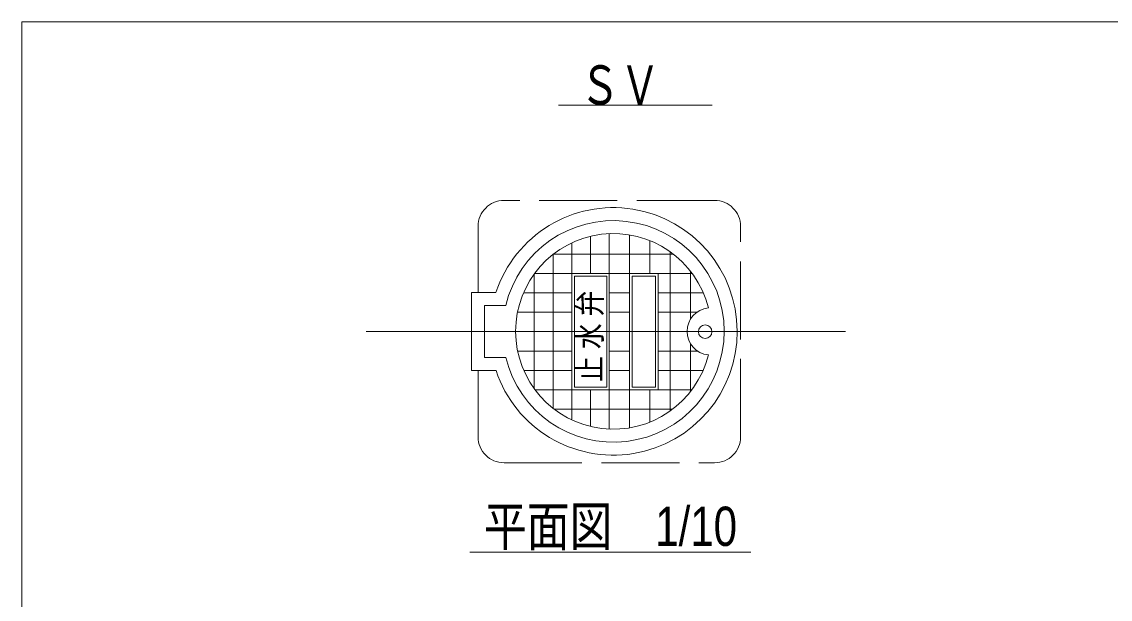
# Model space of a CAD drawing. Units: millimetres on the paper. Extents: x 11 to 285, y 9 to 196.
# Drawn here: x 10.8 to 94.6, y 146.1 to 190.6 of the extents above; entities that cross this region are included whole.
import ezdxf
from ezdxf.enums import TextEntityAlignment as Align

# ---------------------------------------------------------------- set-up
doc = ezdxf.new("R2010")
doc.units = ezdxf.units.MM
doc.linetypes.add('DASHED', pattern=[7.5, 6, -1.5])
doc.linetypes.add('USER2', pattern=[200, 125, -25, 25, -25])
doc.layers.add('本体', color=7, linetype='Continuous', lineweight=13)
doc.styles.add('メイリオ', font='')
doc.styles.get('メイリオ').set_extended_font_data('メイリオ')

msp = doc.modelspace()

# ---------------------------------------------------------------- linework, layer by layer
at = {"layer": '本体', "color": 6}
for p, q in [((284.603, 190.575), (10.791, 190.575)), ((10.791, 190.575), (10.791, 9.393))]:
    msp.add_line(p, q, dxfattribs=at)
at = {"layer": '本体'}
for p, q in [((52.133, 184.155), (63.943, 184.155)), ((53.143, 159.985), (53.143, 173.553)), ((54.589, 171.244), (54.589, 174.058)), ((56.034, 159.218), (56.034, 174.263)), ((57.595, 159.315), (57.595, 174.171)), ((59.155, 171.192), (59.155, 173.727)), ((51.697, 160.82), (51.697, 172.661)), ((60.974, 172.681), (51.724, 172.681)), ((60.715, 160.606), (60.715, 172.874)), ((50.252, 162.323), (50.252, 171.131)), ((56.18, 171.192), (50.277, 171.192)), ((53.343, 162.442), (53.343, 170.992)), ((55.835, 170.992), (53.343, 170.992)), ((55.835, 162.442), (55.835, 170.992)), ((62.421, 171.192), (56.034, 171.192)), ((57.795, 162.442), (57.795, 170.992)), ((59.583, 170.992), (57.795, 170.992)), ((59.583, 170.992), (59.583, 162.442)), ((59.783, 171.187), (59.783, 162.293)), ((62.276, 167.668), (62.276, 171.384)), ((45.427, 163.724), (45.427, 169.724)), ((47.299, 169.724), (45.427, 169.724)), ((53.143, 169.703), (49.427, 169.703)), ((57.595, 169.703), (56.034, 169.703)), ((63.271, 169.703), (59.783, 169.703)), ((48.054, 168.724), (46.427, 168.724)), ((46.427, 164.724), (46.427, 168.724)), ((53.143, 168.214), (48.966, 168.214)), ((57.595, 168.214), (56.034, 168.214)), ((62.776, 168.214), (59.783, 168.214)), ((53.143, 166.724), (48.806, 166.724)), ((57.595, 166.724), (56.034, 166.724)), ((62.021, 166.724), (59.783, 166.724)), ((63.836, 166.724), (63.766, 166.724)), ((53.143, 165.23), (48.973, 165.23)), ((57.595, 165.23), (56.034, 165.23)), ((62.828, 165.23), (59.783, 165.23)), ((62.276, 162.096), (62.276, 165.812)), ((48.062, 164.724), (46.427, 164.724)), ((47.31, 163.724), (45.427, 163.724)), ((53.143, 163.736), (49.445, 163.736)), ((57.595, 163.736), (56.034, 163.736)), ((63.253, 163.736), (59.783, 163.736)), ((56.687, 162.242), (50.311, 162.242)), ((55.835, 162.442), (53.343, 162.442)), ((54.589, 162.181), (54.589, 159.422)), ((62.387, 162.242), (56.034, 162.242)), ((59.583, 162.442), (57.795, 162.442)), ((59.155, 159.753), (59.155, 162.242)), ((60.909, 160.748), (51.791, 160.748)), ((45.284, 149.751), (66.927, 149.751))]:
    msp.add_line(p, q, dxfattribs=at)
at = {"layer": '本体', "linetype": 'DASHED'}
for p, q in [((64.142, 176.824), (47.927, 176.824)), ((45.927, 169.724), (45.927, 174.824)), ((66.142, 158.624), (66.142, 174.824)), ((45.927, 158.624), (45.927, 163.724)), ((47.927, 156.624), (64.142, 156.624))]:
    msp.add_line(p, q, dxfattribs=at)
at = {"layer": '本体', "color": 1, "linetype": 'USER2'}
msp.add_line((37.301, 166.724), (74.207, 166.724), dxfattribs=at)
at = {"layer": '本体'}
msp.add_circle((63.412, 166.715), 0.519, dxfattribs=at)
at = {"layer": '本体', "linetype": 'DASHED'}
for centre, start, end in [((47.927, 174.824), 90, 180), ((64.142, 174.824), 0, 90), ((47.927, 158.624), 180, 270), ((64.142, 158.624), 270, 0)]:
    msp.add_arc(centre, 2, start, end, dxfattribs=at)
at = {"layer": '本体'}
for centre, radius, start, end in [((56.349, 166.74), 9.529, 198.45005, 161.7499), ((56.349, 166.74), 8.529, 193.67054, 166.54757), ((56.349, 166.74), 7.529, 13.8836, 346.11639), ((63.836, 166.74), 1.815, 95.61134, 264.38865)]:
    msp.add_arc(centre, radius, start, end, dxfattribs=at)

# ---------------------------------------------------------------- texts
at = {"layer": '本体', "color": 3, "style": 'メイリオ'}
for s, width, p in [('ＳＶ', 0.75, (53.753, 183.291)), ('平面図\u30001/10', 0.8, (46.372, 149.317))]:
    msp.add_text(s, height=3.024, dxfattribs=dict(at, width=width)).set_placement(p, align=Align.BOTTOM_LEFT)
at = {"layer": '本体', "style": 'メイリオ', "width": 0.8}
msp.add_text('止 水 弁', height=1.815, rotation=90, dxfattribs=at).set_placement((55.962, 162.859), align=Align.BOTTOM_LEFT)

doc.saveas('drawing.dxf')
